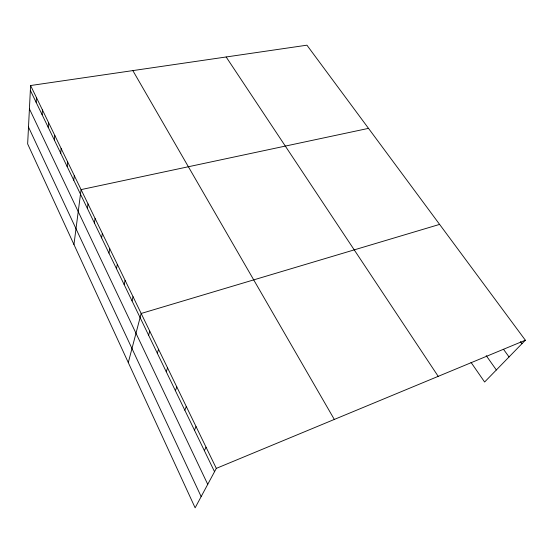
<?xml version="1.0" encoding="UTF-8"?>
<svg xmlns="http://www.w3.org/2000/svg" width="553" height="553" viewBox="0 0 553 553"><rect width="100%" height="100%" fill="white"/><g stroke="black" fill="none" stroke-linecap="round" stroke-linejoin="round"><path stroke-width="0.83" d="M30.595 85.528L27.65 143.918L195.133 507.813L216.32 468.377L525.35 340.206L306.929 45.187L30.595 85.528L216.32 468.377M36.18 102.423L36.457 97.618M42.125 114.734L42.443 109.957M48.194 127.301L48.553 122.552M54.388 140.123L54.788 135.402M60.706 153.209L61.155 148.529M67.162 166.577L67.66 161.932M73.756 180.23L74.302 175.626M73.95 244.509L81.084 189.61L368.505 128.365M87.374 208.426L88.017 203.905M94.404 222.99L95.109 218.518M101.6 237.88L102.353 233.456M108.948 253.101L109.764 248.732M116.469 268.668L117.347 264.362M124.162 284.601L125.102 280.35M132.036 300.901L133.045 296.719M128.289 362.581L141.174 313.468L439.607 224.394M148.598 335.187L149.752 331.157M157.315 353.236L158.545 349.282M166.246 371.734L167.559 367.869M175.412 390.708L176.815 386.934M184.813 410.174L186.299 406.503M194.456 430.144L196.045 426.577M204.361 450.647L206.048 447.197M525.35 340.206L484.615 382.012L471.018 362.374M520.484 341.657L521.97 343.676M503.534 349.323L509.036 356.955M486.218 355.627L496.352 369.971M226.156 56.98L438.204 376.351M132.844 70.597L334.316 419.437M30.346 90.353L214.529 471.702M29.42 108.858L207.734 484.352M28.5 127.052L201.154 496.608"/></g></svg>
